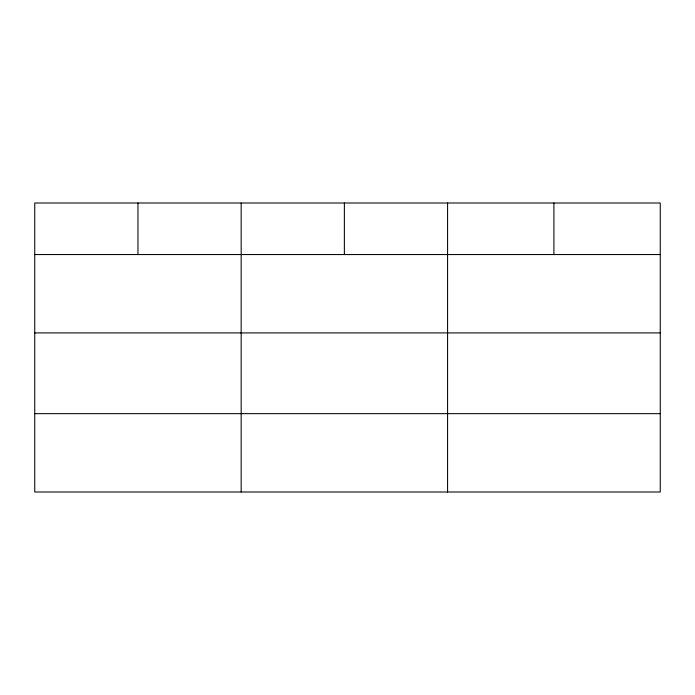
<?xml version="1.0" encoding="UTF-8"?>
<svg xmlns="http://www.w3.org/2000/svg" width="695" height="695" viewBox="0 0 695 695"><rect width="100%" height="100%" fill="white"/><g stroke="black" fill="none" stroke-linecap="round" stroke-linejoin="round"><path stroke-width="1.04" d="M660.25 332.914L660.25 203.001L34.75 203.001L34.75 491.999L660.25 491.999L660.25 332.914L34.75 332.914M34.75 254.552L660.25 254.552M34.75 413.647L660.25 413.647M553.915 203.001L553.915 254.552M447.58 203.001L447.58 491.999M344.373 203.001L344.373 254.552M241.165 203.001L241.165 491.999M137.958 203.001L137.958 254.552"/></g></svg>
